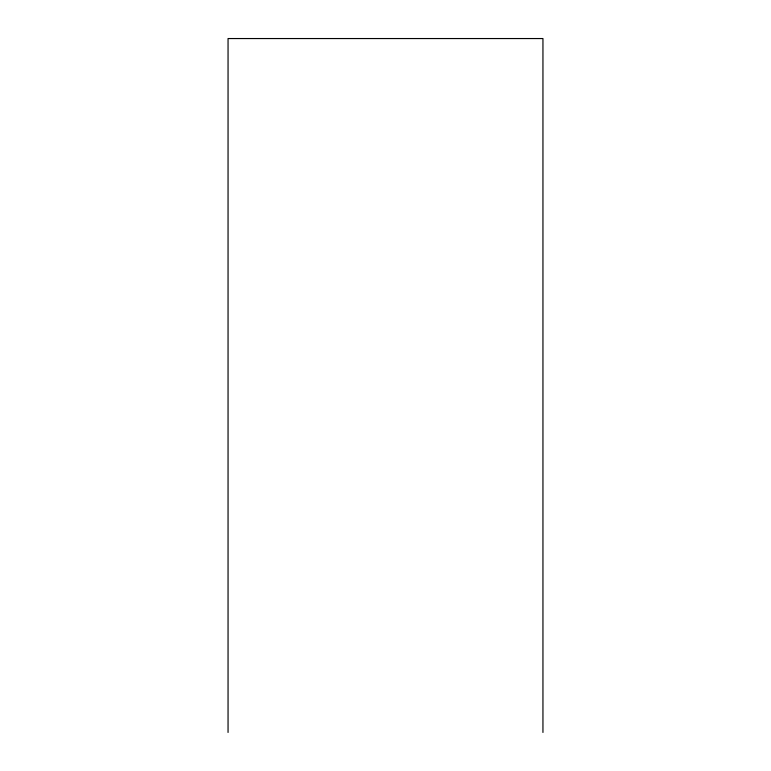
<?xml version="1.0" encoding="UTF-8"?>
<svg xmlns="http://www.w3.org/2000/svg" width="771" height="771" viewBox="0 0 771 771"><rect width="100%" height="100%" fill="white"/><g stroke="black" fill="none" stroke-linecap="round" stroke-linejoin="round"><path stroke-width="1.16" d="M542.948 732.45L542.948 38.55L228.052 38.55L228.052 732.45"/></g></svg>
